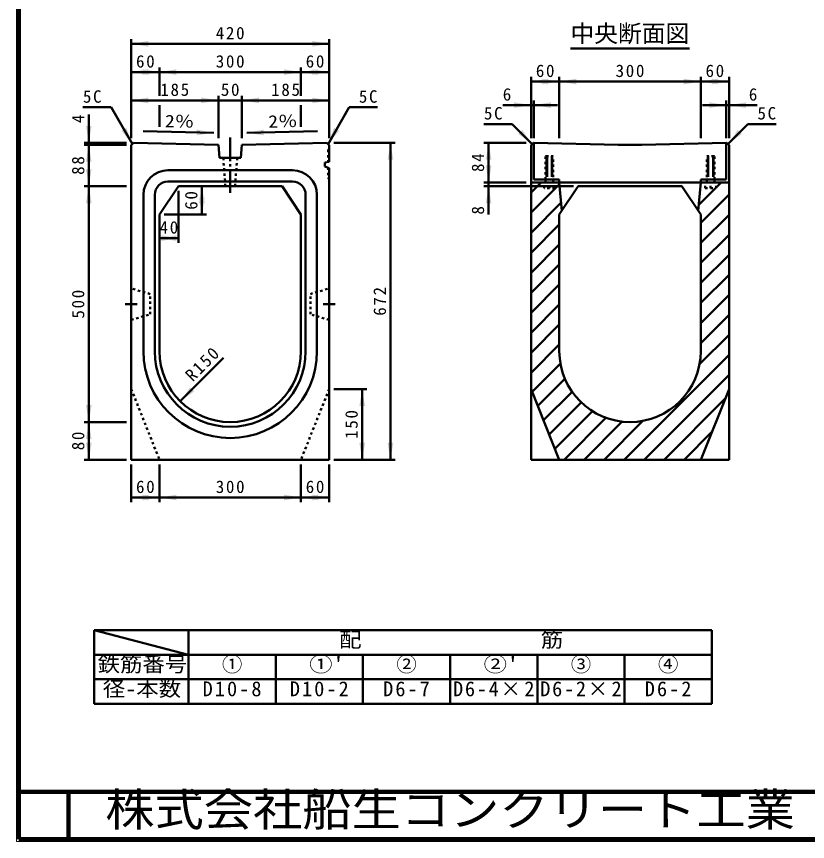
# Model space of a CAD drawing. Units: millimetres, scale not verified. Extents: x 100 to 4105, y 100 to 2870.
# Drawn here: x 100 to 1778, y 100 to 1849 of the extents above; entities that cross this region are included whole.
import ezdxf
from ezdxf.enums import TextEntityAlignment as Align

# ---------------------------------------------------------------- set-up
doc = ezdxf.new("R2010")
doc.units = ezdxf.units.MM
doc.header["$LTSCALE"] = 5
for name, pattern in [('USER1', [2.2, 1, -1.2]), ('USER2', [6.847826, 4.565218, -2.282608]), ('USER3', [13.4, 10, -1.2, 1, -1.2])]:
    doc.linetypes.add(name, pattern=pattern)
doc.layers.add('V-nasSTD', color=7, linetype='Continuous', lineweight=50)
doc.styles.add('ＭＳ ゴシック', font='')
doc.styles.get('ＭＳ ゴシック').set_extended_font_data('MS Gothic')

msp = doc.modelspace()

# ---------------------------------------------------------------- hatches: boundary and pattern name
at = {"layer": 'V-nasSTD'}
for points in [[(379.398, 1797.38), (343.398, 1791.38), (379.398, 1785.38)], [(727.398, 1785.38), (763.398, 1791.38), (727.398, 1797.38)], [(379.398, 1737.38), (343.398, 1731.38), (379.398, 1725.38)], [(367.398, 1725.38), (403.398, 1731.38), (367.398, 1737.38)], [(439.398, 1737.38), (403.398, 1731.38), (439.398, 1725.38)], [(667.398, 1725.38), (703.398, 1731.38), (667.398, 1737.38)], [(739.398, 1737.38), (703.398, 1731.38), (739.398, 1725.38)], [(727.398, 1725.38), (763.398, 1731.38), (727.398, 1737.38)], [(1227.594, 1705.38), (1191.594, 1711.38), (1227.594, 1717.38)], [(1215.594, 1717.38), (1251.594, 1711.38), (1215.594, 1705.38)], [(1287.594, 1705.38), (1251.594, 1711.38), (1287.594, 1717.38)], [(1515.594, 1717.38), (1551.594, 1711.38), (1515.594, 1705.38)], [(1587.594, 1705.38), (1551.594, 1711.38), (1587.594, 1717.38)], [(1575.594, 1717.38), (1611.594, 1711.38), (1575.594, 1705.38)], [(379.398, 1677.38), (343.398, 1671.38), (379.398, 1665.38)], [(492.398, 1665.38), (528.398, 1671.38), (492.398, 1677.38)], [(614.398, 1677.38), (578.398, 1671.38), (614.398, 1665.38)], [(727.398, 1665.38), (763.398, 1671.38), (727.398, 1677.38)], [(1155.594, 1655.38), (1191.594, 1661.38), (1155.594, 1667.38)], [(1233.594, 1655.38), (1197.594, 1661.38), (1233.594, 1667.38)], [(1569.594, 1667.38), (1605.594, 1661.38), (1569.594, 1655.38)], [(1647.594, 1655.38), (1611.594, 1661.38), (1647.594, 1667.38)], [(247.398, 1617.38), (253.398, 1581.38), (259.398, 1617.38)], [(333.094, 1613.057), (345.898, 1578.88), (322.701, 1607.057)], [(482.507, 1609.476), (518.369, 1602.7), (482.248, 1597.479)], [(624.288, 1609.476), (588.426, 1602.7), (624.547, 1597.479)], [(773.701, 1613.057), (760.898, 1578.88), (784.094, 1607.057)], [(1172.881, 1608.579), (1194.094, 1578.88), (1164.396, 1600.094)], [(1630.307, 1608.579), (1609.094, 1578.88), (1638.793, 1600.094)], [(259.398, 1541.38), (253.398, 1577.38), (247.398, 1541.38)], [(899.398, 1545.38), (893.398, 1581.38), (887.398, 1545.38)], [(1095.594, 1545.38), (1101.594, 1581.38), (1107.594, 1545.38)], [(247.398, 1525.38), (253.398, 1489.38), (259.398, 1525.38)], [(1107.594, 1533.38), (1101.594, 1497.38), (1095.594, 1533.38)], [(259.398, 1453.38), (253.398, 1489.38), (247.398, 1453.38)], [(499.398, 1453.38), (493.398, 1489.38), (487.398, 1453.38)], [(1095.594, 1453.38), (1101.594, 1489.38), (1107.594, 1453.38)], [(487.398, 1465.38), (493.398, 1429.38), (499.398, 1465.38)], [(439.398, 1385.38), (403.398, 1379.38), (439.398, 1373.38)], [(407.398, 1373.38), (443.398, 1379.38), (407.398, 1385.38)], [(468.545, 1063.013), (447.332, 1033.314), (477.03, 1054.528)], [(839.398, 1023.38), (833.398, 1059.38), (827.398, 1023.38)], [(247.398, 1025.38), (253.398, 989.38), (259.398, 1025.38)], [(259.398, 953.38), (253.398, 989.38), (247.398, 953.38)], [(247.398, 945.38), (253.398, 909.38), (259.398, 945.38)], [(827.398, 945.38), (833.398, 909.38), (839.398, 945.38)], [(887.398, 945.38), (893.398, 909.38), (899.398, 945.38)], [(379.398, 835.38), (343.398, 829.38), (379.398, 823.38)], [(367.398, 823.38), (403.398, 829.38), (367.398, 835.38)], [(439.398, 835.38), (403.398, 829.38), (439.398, 823.38)], [(667.398, 823.38), (703.398, 829.38), (667.398, 835.38)], [(739.398, 835.38), (703.398, 829.38), (739.398, 823.38)], [(727.398, 823.38), (763.398, 829.38), (727.398, 835.38)]]:
    msp.add_hatch(color=256, dxfattribs=at).paths.add_polyline_path(points)

# ---------------------------------------------------------------- linework, layer by layer
at = {"layer": 'V-nasSTD', "lineweight": 100}
for p, q in [((105, 2865), (105, 105)), ((105, 205), (4100, 205)), ((210, 205), (210, 105)), ((105, 105), (4100, 105))]:
    msp.add_line(p, q, dxfattribs=at)
at = {"layer": 'V-nasSTD'}
for p, q in [((343.398, 1591.38), (343.398, 1801.38)), ((343.398, 1791.38), (763.398, 1791.38)), ((763.398, 1591.38), (763.398, 1801.38)), ((1275.191, 1781.38), (1527.997, 1781.38)), ((403.398, 1681.38), (403.398, 1741.38)), ((703.398, 1681.38), (703.398, 1741.38)), ((343.398, 1731.38), (403.398, 1731.38)), ((403.398, 1731.38), (703.398, 1731.38)), ((703.398, 1731.38), (763.398, 1731.38)), ((1191.594, 1591.38), (1191.594, 1721.38)), ((1251.594, 1591.38), (1251.594, 1721.38)), ((1551.594, 1591.38), (1551.594, 1721.38)), ((1611.594, 1591.38), (1611.594, 1721.38)), ((1251.594, 1711.38), (1191.594, 1711.38)), ((1551.594, 1711.38), (1251.594, 1711.38)), ((1611.594, 1711.38), (1551.594, 1711.38)), ((528.398, 1591.38), (528.398, 1681.38)), ((578.398, 1591.38), (578.398, 1681.38)), ((343.398, 1671.38), (528.398, 1671.38)), ((528.398, 1671.38), (578.398, 1671.38)), ((578.398, 1671.38), (763.398, 1671.38)), ((1197.594, 1591.38), (1197.594, 1671.38)), ((1605.594, 1591.38), (1605.594, 1671.38)), ((300.898, 1656.823), (240.898, 1656.823)), ((300.898, 1656.823), (345.898, 1578.88)), ((403.398, 1660.981), (403.398, 1614.981)), ((703.398, 1660.981), (703.398, 1614.981)), ((805.898, 1656.823), (760.898, 1578.88)), ((805.898, 1656.823), (865.898, 1656.823)), ((1131.594, 1661.38), (1191.594, 1661.38)), ((1191.594, 1661.38), (1197.594, 1661.38)), ((1247.594, 1661.38), (1197.594, 1661.38)), ((1555.594, 1661.38), (1605.594, 1661.38)), ((1605.594, 1661.38), (1611.594, 1661.38)), ((1671.594, 1661.38), (1611.594, 1661.38)), ((253.398, 1641.38), (253.398, 1581.38)), ((1151.668, 1621.307), (1091.668, 1621.307)), ((1151.668, 1621.307), (1194.094, 1578.88)), ((1651.521, 1621.307), (1609.094, 1578.88)), ((1651.521, 1621.307), (1711.521, 1621.307)), ((518.369, 1602.7), (368.404, 1605.942)), ((588.426, 1602.7), (738.391, 1605.942)), ((333.398, 1581.38), (243.398, 1581.38)), ((333.398, 1577.38), (243.398, 1577.38)), ((253.398, 1581.38), (253.398, 1577.38)), ((253.398, 1489.38), (253.398, 1577.38)), ((348.398, 1581.38), (343.398, 1576.38)), ((343.398, 909.38), (343.398, 1576.38)), ((528.398, 1577.38), (348.398, 1581.38)), ((528.398, 1577.38), (530.898, 1549.38)), ((578.398, 1577.38), (575.898, 1549.38)), ((578.398, 1577.38), (758.398, 1581.38)), ((758.398, 1581.38), (763.398, 1576.38)), ((763.398, 1576.38), (763.398, 1541.395)), ((773.398, 1581.38), (903.398, 1581.38)), ((893.398, 909.38), (893.398, 1581.38)), ((1181.594, 1581.38), (1091.594, 1581.38)), ((1101.594, 1497.38), (1101.594, 1581.38)), ((1196.594, 1581.38), (1191.594, 1576.38)), ((1191.594, 1497.38), (1191.594, 1576.38)), ((1196.594, 1581.38), (1197.594, 1581.38)), ((1197.594, 1503.38), (1197.594, 1581.38)), ((1376.594, 1577.38), (1197.594, 1581.38)), ((1376.594, 1577.38), (1426.594, 1577.38)), ((1426.594, 1577.38), (1605.594, 1581.38)), ((1605.594, 1503.38), (1605.594, 1581.38)), ((1605.594, 1581.38), (1606.594, 1581.38)), ((1606.594, 1581.38), (1611.594, 1576.38)), ((1611.594, 1576.38), (1611.594, 1497.38)), ((530.898, 1549.38), (575.898, 1549.38)), ((754.398, 1539.38), (763.398, 1541.395)), ((754.398, 1531.38), (754.398, 1539.38)), ((685.398, 1523.38), (421.398, 1523.38)), ((754.398, 1531.38), (763.398, 1528.022)), ((763.398, 909.38), (763.398, 1528.022)), ((333.398, 1489.38), (243.398, 1489.38)), ((253.398, 989.38), (253.398, 1489.38)), ((443.398, 1489.38), (403.398, 1429.38)), ((685.398, 1499.38), (421.398, 1499.38)), ((443.398, 1489.38), (663.398, 1489.38)), ((493.398, 1429.38), (493.398, 1489.38)), ((663.398, 1489.38), (703.398, 1429.38)), ((1181.594, 1497.38), (1091.594, 1497.38)), ((1281.594, 1489.38), (1091.594, 1489.38)), ((1101.594, 1489.38), (1101.594, 1497.38)), ((1101.594, 1429.38), (1101.594, 1489.38)), ((1191.594, 909.38), (1191.594, 1497.38)), ((1251.594, 1497.38), (1191.594, 1497.38)), ((1213.196, 1497.38), (1191.594, 1475.779)), ((1251.918, 1493.676), (1191.594, 1433.352)), ((1251.594, 1503.38), (1197.594, 1503.38)), ((1251.594, 1503.38), (1251.594, 1497.38)), ((1251.594, 1497.38), (1256.853, 1437.269)), ((1551.594, 1497.38), (1251.594, 1497.38)), ((1291.594, 1489.38), (1251.594, 1429.38)), ((1291.594, 1489.38), (1511.594, 1489.38)), ((1511.594, 1489.38), (1551.594, 1429.38)), ((1551.594, 1497.38), (1546.335, 1437.269)), ((1551.594, 1503.38), (1605.594, 1503.38)), ((1551.594, 1503.38), (1551.594, 1497.38)), ((1551.594, 1497.38), (1611.594, 1497.38)), ((1595.034, 1497.38), (1584.094, 1486.441)), ((1611.594, 909.38), (1611.594, 1497.38)), ((369.398, 1471.38), (369.398, 1139.38)), ((393.398, 1471.38), (393.398, 1139.38)), ((443.398, 1479.38), (443.398, 1369.38)), ((713.398, 1139.38), (713.398, 1471.38)), ((737.398, 1139.38), (737.398, 1471.38)), ((1583.034, 1485.38), (1547.429, 1449.776)), ((1611.594, 1471.515), (1551.594, 1411.515)), ((1255.332, 1454.663), (1191.594, 1390.926)), ((403.398, 1429.38), (403.398, 1139.38)), ((413.398, 1429.38), (503.398, 1429.38)), ((703.398, 1429.38), (703.398, 1139.38)), ((1251.594, 1429.38), (1251.594, 1139.38)), ((1551.594, 1429.38), (1551.594, 1139.38)), ((1611.594, 1429.088), (1551.594, 1369.088)), ((1251.594, 1408.499), (1191.594, 1348.499)), ((1611.594, 1386.662), (1551.594, 1326.662)), ((403.398, 1379.38), (443.398, 1379.38)), ((1251.594, 1366.073), (1191.594, 1306.073)), ((1611.594, 1344.235), (1551.594, 1284.235)), ((1251.594, 1323.647), (1191.594, 1263.647)), ((1551.594, 1241.809), (1611.594, 1301.809)), ((1251.594, 1281.22), (1191.594, 1221.22)), ((1551.594, 1199.382), (1611.594, 1259.382)), ((1251.594, 1238.794), (1191.594, 1178.794)), ((1551.594, 1156.956), (1611.594, 1216.956)), ((1251.594, 1196.367), (1191.594, 1136.367)), ((1549.076, 1112.012), (1611.594, 1174.53)), ((1251.594, 1153.941), (1191.594, 1093.941)), ((447.332, 1033.314), (539.255, 1125.238)), ((1388.871, 909.38), (1611.594, 1132.103)), ((1253.805, 1113.725), (1193.842, 1053.762)), ((1431.298, 909.38), (1611.594, 1089.677)), ((1263.447, 1080.94), (1205.963, 1023.457)), ((773.398, 1059.38), (843.398, 1059.38)), ((833.398, 909.38), (833.398, 1059.38)), ((1191.594, 1059.38), (1251.594, 909.38)), ((1278.538, 1053.606), (1218.085, 993.153)), ((1611.594, 1059.38), (1551.594, 909.38)), ((1473.724, 909.38), (1603.508, 1039.164)), ((1298.132, 1030.773), (1230.207, 962.848)), ((1242.329, 932.544), (1322.015, 1012.23)), ((1261.592, 909.38), (1350.546, 998.334)), ((333.398, 989.38), (243.398, 989.38)), ((253.398, 909.38), (253.398, 989.38)), ((1304.019, 909.38), (1384.945, 990.307)), ((1346.445, 909.38), (1428.963, 991.898)), ((1516.151, 909.38), (1575.223, 968.453)), ((333.398, 909.38), (243.398, 909.38)), ((343.398, 909.38), (763.398, 909.38)), ((343.398, 899.38), (343.398, 819.38)), ((403.398, 899.38), (403.398, 819.38)), ((703.398, 899.38), (703.398, 819.38)), ((763.398, 899.38), (763.398, 819.38)), ((773.398, 909.38), (903.398, 909.38)), ((1191.594, 909.38), (1611.594, 909.38)), ((343.398, 829.38), (403.398, 829.38)), ((403.398, 829.38), (703.398, 829.38)), ((703.398, 829.38), (763.398, 829.38)), ((265, 548), (265, 496)), ((465, 548), (265, 548)), ((265, 548), (465, 496)), ((465, 496), (465, 548)), ((650, 548), (465, 548)), ((835, 548), (650, 548)), ((1020, 548), (835, 548)), ((1205, 548), (1020, 548)), ((1390, 548), (1205, 548)), ((1575, 548), (1390, 548)), ((1575, 496), (1575, 548)), ((265, 496), (430, 496)), ((265, 496), (265, 444)), ((465, 496), (265, 496)), ((465, 496), (650, 496)), ((465, 444), (465, 496)), ((465, 496), (465, 444)), ((650, 496), (835, 496)), ((650, 444), (650, 496)), ((650, 496), (650, 444)), ((835, 496), (1020, 496)), ((835, 444), (835, 496)), ((835, 496), (835, 444)), ((1020, 444), (1020, 496)), ((1020, 496), (1020, 444)), ((1205, 496), (1020, 496)), ((1205, 444), (1205, 496)), ((1205, 496), (1390, 496)), ((1205, 444), (1205, 496)), ((1205, 496), (1205, 444)), ((1390, 444), (1390, 496)), ((1390, 444), (1390, 496)), ((1390, 496), (1575, 496)), ((1390, 444), (1390, 496)), ((1390, 496), (1390, 444)), ((1575, 444), (1575, 496)), ((1575, 444), (1575, 496)), ((1575, 496), (1575, 444)), ((265, 444), (265, 392)), ((465, 444), (265, 444)), ((465, 444), (650, 444)), ((465, 392), (465, 444)), ((465, 444), (465, 392)), ((650, 444), (835, 444)), ((650, 392), (650, 444)), ((650, 444), (650, 392)), ((835, 444), (1020, 444)), ((835, 392), (835, 444)), ((835, 444), (835, 392)), ((1020, 392), (1020, 444)), ((1020, 444), (1020, 392)), ((1020, 444), (1205, 444)), ((1205, 392), (1205, 444)), ((1205, 444), (1390, 444)), ((1205, 392), (1205, 444)), ((1205, 444), (1205, 392)), ((1390, 392), (1390, 444)), ((1390, 392), (1390, 444)), ((1390, 444), (1575, 444)), ((1390, 392), (1390, 444)), ((1390, 444), (1390, 392)), ((1575, 392), (1575, 444)), ((1575, 392), (1575, 444)), ((1575, 444), (1575, 392)), ((265, 392), (465, 392)), ((465, 392), (650, 392)), ((650, 392), (835, 392)), ((835, 392), (1020, 392)), ((1020, 392), (1205, 392)), ((1205, 392), (1390, 392)), ((1390, 392), (1575, 392))]:
    msp.add_line(p, q, dxfattribs=at)
at = {"layer": 'V-nasSTD', "linetype": 'USER3'}
for p, q in [((553.398, 1592.38), (553.398, 1474.38)), ((355.898, 1239.38), (330.898, 1239.38)), ((750.898, 1239.38), (775.898, 1239.38))]:
    msp.add_line(p, q, dxfattribs=at)
at = {"layer": 'V-nasSTD', "linetype": 'USER1'}
for p, q in [((761.098, 1566.38), (763.398, 1568.68)), ((761.098, 1566.38), (761.098, 1540.88)), ((538.398, 1549.38), (543.398, 1489.38)), ((568.398, 1549.38), (563.398, 1489.38)), ((1223.594, 1553.38), (1222.594, 1552.38)), ((1222.594, 1503.38), (1222.594, 1552.38)), ((1222.594, 1551.66), (1238.594, 1551.101)), ((1222.594, 1549.66), (1238.594, 1549.101)), ((1222.594, 1547.66), (1238.594, 1547.101)), ((1222.594, 1545.66), (1238.594, 1545.101)), ((1222.594, 1543.66), (1238.594, 1543.101)), ((1222.594, 1541.66), (1238.594, 1541.101)), ((1222.594, 1539.66), (1238.594, 1539.101)), ((1223.594, 1553.38), (1237.594, 1553.38)), ((1237.594, 1553.38), (1238.594, 1552.38)), ((1238.594, 1497.38), (1238.594, 1552.38)), ((1565.594, 1553.38), (1564.594, 1552.38)), ((1564.594, 1497.38), (1564.594, 1552.38)), ((1564.594, 1551.66), (1580.594, 1551.101)), ((1564.594, 1549.66), (1580.594, 1549.101)), ((1564.594, 1547.66), (1580.594, 1547.101)), ((1564.594, 1545.66), (1580.594, 1545.101)), ((1564.594, 1543.66), (1580.594, 1543.101)), ((1564.594, 1541.66), (1580.594, 1541.101)), ((1564.594, 1539.66), (1580.594, 1539.101)), ((1579.594, 1553.38), (1565.594, 1553.38)), ((1579.594, 1553.38), (1580.594, 1552.38)), ((1580.594, 1503.38), (1580.594, 1552.38)), ((761.098, 1528.88), (761.098, 1506.38)), ((1222.594, 1537.66), (1238.594, 1537.101)), ((1222.594, 1535.66), (1238.594, 1535.101)), ((1222.594, 1533.66), (1238.594, 1533.101)), ((1222.594, 1531.66), (1238.594, 1531.101)), ((1222.594, 1529.66), (1238.594, 1529.101)), ((1222.594, 1527.66), (1238.594, 1527.101)), ((1222.594, 1525.66), (1238.594, 1525.101)), ((1222.594, 1523.66), (1238.594, 1523.101)), ((1564.594, 1537.66), (1580.594, 1537.101)), ((1564.594, 1535.66), (1580.594, 1535.101)), ((1564.594, 1533.66), (1580.594, 1533.101)), ((1564.594, 1531.66), (1580.594, 1531.101)), ((1564.594, 1529.66), (1580.594, 1529.101)), ((1564.594, 1527.66), (1580.594, 1527.101)), ((1564.594, 1525.66), (1580.594, 1525.101)), ((1564.594, 1523.66), (1580.594, 1523.101)), ((761.098, 1506.38), (763.398, 1504.08)), ((1222.594, 1521.66), (1238.594, 1521.101)), ((1222.594, 1519.66), (1238.594, 1519.101)), ((1222.594, 1517.66), (1238.594, 1517.101)), ((1222.594, 1515.66), (1238.594, 1515.101)), ((1222.594, 1513.66), (1238.594, 1513.101)), ((1222.594, 1511.66), (1230.594, 1511.38)), ((1238.594, 1511.38), (1222.594, 1511.38)), ((1564.594, 1521.66), (1580.594, 1521.101)), ((1564.594, 1519.66), (1580.594, 1519.101)), ((1564.594, 1517.66), (1580.594, 1517.101)), ((1564.594, 1515.66), (1580.594, 1515.101)), ((1564.594, 1513.66), (1580.594, 1513.101)), ((1564.594, 1511.66), (1572.594, 1511.38)), ((1564.594, 1511.38), (1580.594, 1511.38)), ((1219.094, 1485.38), (1219.094, 1497.38)), ((1219.094, 1497.38), (1242.094, 1497.38)), ((1222.594, 1503.38), (1222.594, 1497.38)), ((1230.594, 1485.38), (1230.594, 1497.38)), ((1238.594, 1503.38), (1238.594, 1497.38)), ((1242.094, 1485.38), (1242.094, 1497.38)), ((1561.094, 1485.38), (1561.094, 1497.38)), ((1584.094, 1497.38), (1561.094, 1497.38)), ((1564.594, 1503.38), (1564.594, 1497.38)), ((1572.594, 1485.38), (1572.594, 1497.38)), ((1580.594, 1503.38), (1580.594, 1497.38)), ((1584.094, 1485.38), (1584.094, 1497.38)), ((1242.094, 1485.38), (1219.094, 1485.38)), ((1561.094, 1485.38), (1584.094, 1485.38)), ((383.398, 1260.88), (343.398, 1272.88)), ((383.398, 1217.88), (383.398, 1260.88)), ((723.398, 1260.88), (763.398, 1272.88)), ((723.398, 1217.88), (723.398, 1260.88)), ((343.398, 1205.88), (383.398, 1217.88)), ((763.398, 1205.88), (723.398, 1217.88)), ((343.398, 1059.38), (403.398, 909.38)), ((763.398, 1059.38), (703.398, 909.38))]:
    msp.add_line(p, q, dxfattribs=at)
at = {"layer": 'V-nasSTD', "linetype": 'USER2'}
for p, q in [((343.398, 1272.88), (343.398, 1205.88)), ((763.398, 1272.88), (763.398, 1205.88))]:
    msp.add_line(p, q, dxfattribs=at)
at = {"layer": 'V-nasSTD', "lineweight": 13}
msp.add_lwpolyline([(100, 100), (100, 2870), (4105, 2870), (4105, 100)], close=True, dxfattribs=at)
at = {"layer": 'V-nasSTD'}
for centre, radius, start, end in [((421.398, 1471.38), 52, 90, 180), ((685.398, 1471.38), 52, 0, 90), ((421.398, 1471.38), 28, 90, 180), ((685.398, 1471.38), 28, 0, 90), ((553.398, 1139.38), 184, 180, 270), ((553.398, 1139.38), 160, 180, 270), ((553.398, 1139.38), 150, 180, 270), ((553.398, 1139.38), 150, 270, 0), ((553.398, 1139.38), 184, 270, 0), ((553.398, 1139.38), 160, 270, 0), ((1401.594, 1139.38), 150, 180, 270), ((1401.594, 1139.38), 150, 270, 0)]:
    msp.add_arc(centre, radius, start, end, dxfattribs=at)

# ---------------------------------------------------------------- texts
at = {"layer": 'V-nasSTD', "style": 'ＭＳ ゴシック'}
for s, height, p in [('中央断面図', 36.95, (1275.191, 1831.78)), ('6', 26.39, (1131.594, 1697.38)), ('6', 26.39, (1653.594, 1697.38)), ('①', 31.67, (535.9, 491.6)), ('②', 31.67, (905.9, 491.6)), ('③', 31.67, (1275.9, 491.6)), ('④', 31.67, (1460.9, 491.6))]:
    msp.add_text(s, height=height, dxfattribs=at).set_placement(p, align=Align.TOP_LEFT)
for s, p in [('4', (217.398, 1623.38)), ('8', (1065.594, 1429.38))]:
    msp.add_text(s, height=26.39, rotation=90, dxfattribs=at).set_placement(p, align=Align.TOP_LEFT)
at = {"layer": 'V-nasSTD', "style": 'ＭＳ ゴシック', "width": 1.15}
for rotation, p in [(358.761, (415.371, 1640.935)), (1.239, (633.837, 1639.69))]:
    msp.add_text('2％', height=26.39, rotation=rotation, dxfattribs=at).set_placement(p, align=Align.TOP_LEFT)
at = {"layer": 'V-nasSTD', "style": 'ＭＳ ゴシック'}
for s, height, width, p in [('配\u3000\u3000\u3000\u3000\u3000\u3000\u3000\u3000筋', 31.67, 1.1, (784.557, 543.6)), ('鉄筋番号', 31.67, 1.1, (272.12, 491.6)), ("①'", 31.67, 1.15, (720.9, 491.6)), ("②'", 31.67, 1.15, (1090.9, 491.6)), ('径-本数', 31.67, 1.1, (282.92, 439.6)), ('株式会社船生コンクリート工業', 69.65, 1.1, (288.279, 202.55))]:
    msp.add_text(s, height=height, dxfattribs=dict(at, width=width)).set_placement(p, align=Align.TOP_LEFT)
at = {"layer": 'V-nasSTD', "attachment_point": 1, "style": 'ＭＳ ゴシック'}
for s, insert, char_height in [('\\T1.2;420', (522.798, 1827.38), 26.39), ('\\T1.2;60', (353.598, 1767.38), 26.39), ('\\T1.2;300', (522.798, 1767.38), 26.39), ('\\T1.2;60', (713.598, 1767.38), 26.39), ('\\T1.2;60', (1201.794, 1747.38), 26.39), ('\\T1.2;300', (1370.994, 1747.38), 26.39), ('\\T1.2;60', (1561.794, 1747.38), 26.39), ('\\T1.2;185', (405.298, 1707.38), 26.39), ('\\T1.2;50', (533.598, 1707.38), 26.39), ('\\T1.2;185', (640.298, 1707.38), 26.39), ('\\T1.2;5C', (240.898, 1692.823), 26.39), ('\\T1.2;5C', (826.298, 1692.823), 26.39), ('\\T1.2;5C', (1091.668, 1657.307), 26.39), ('\\T1.2;5C', (1671.921, 1657.307), 26.39), ('\\T1.2;40', (403.598, 1415.38), 26.39), ('\\T1.2;60', (353.598, 865.38), 26.39), ('\\T1.2;300', (522.798, 865.38), 26.39), ('\\T1.2;60', (713.598, 865.38), 26.39), ('\\T1.2;D10-8', (494.86, 439.6), 31.67), ('\\T1.2;D10-2', (679.86, 439.6), 31.67), ('\\T1.2;D6-7', (877.82, 439.6), 31.67), ('\\T1.17;D6-4×2', (1026.1, 439.6), 31.67), ('\\T1.17;D6-2×2', (1211.1, 439.6), 31.67), ('\\T1.2;D6-2', (1432.82, 439.6), 31.67)]:
    msp.add_mtext(s, dxfattribs=dict(at, insert=insert, char_height=char_height))
at = {"layer": 'V-nasSTD', "char_height": 26.39, "attachment_point": 1, "style": 'ＭＳ ゴシック'}
for s, insert, rotation in [('\\T1.2;84', (1065.594, 1519.58), 90), ('\\T1.2;88', (217.398, 1513.58), 90), ('\\T1.2;60', (457.398, 1439.58), 90), ('\\T1.2;500', (217.398, 1208.78), 90), ('\\T1.2;672', (857.398, 1214.78), 90), ('\\T1.2;R150', (455.251, 1092.146), 45), ('\\T1.2;150', (797.398, 953.78), 90), ('\\T1.2;80', (217.398, 929.58), 90)]:
    msp.add_mtext(s, dxfattribs=dict(at, insert=insert, rotation=rotation))

doc.saveas('drawing.dxf')
